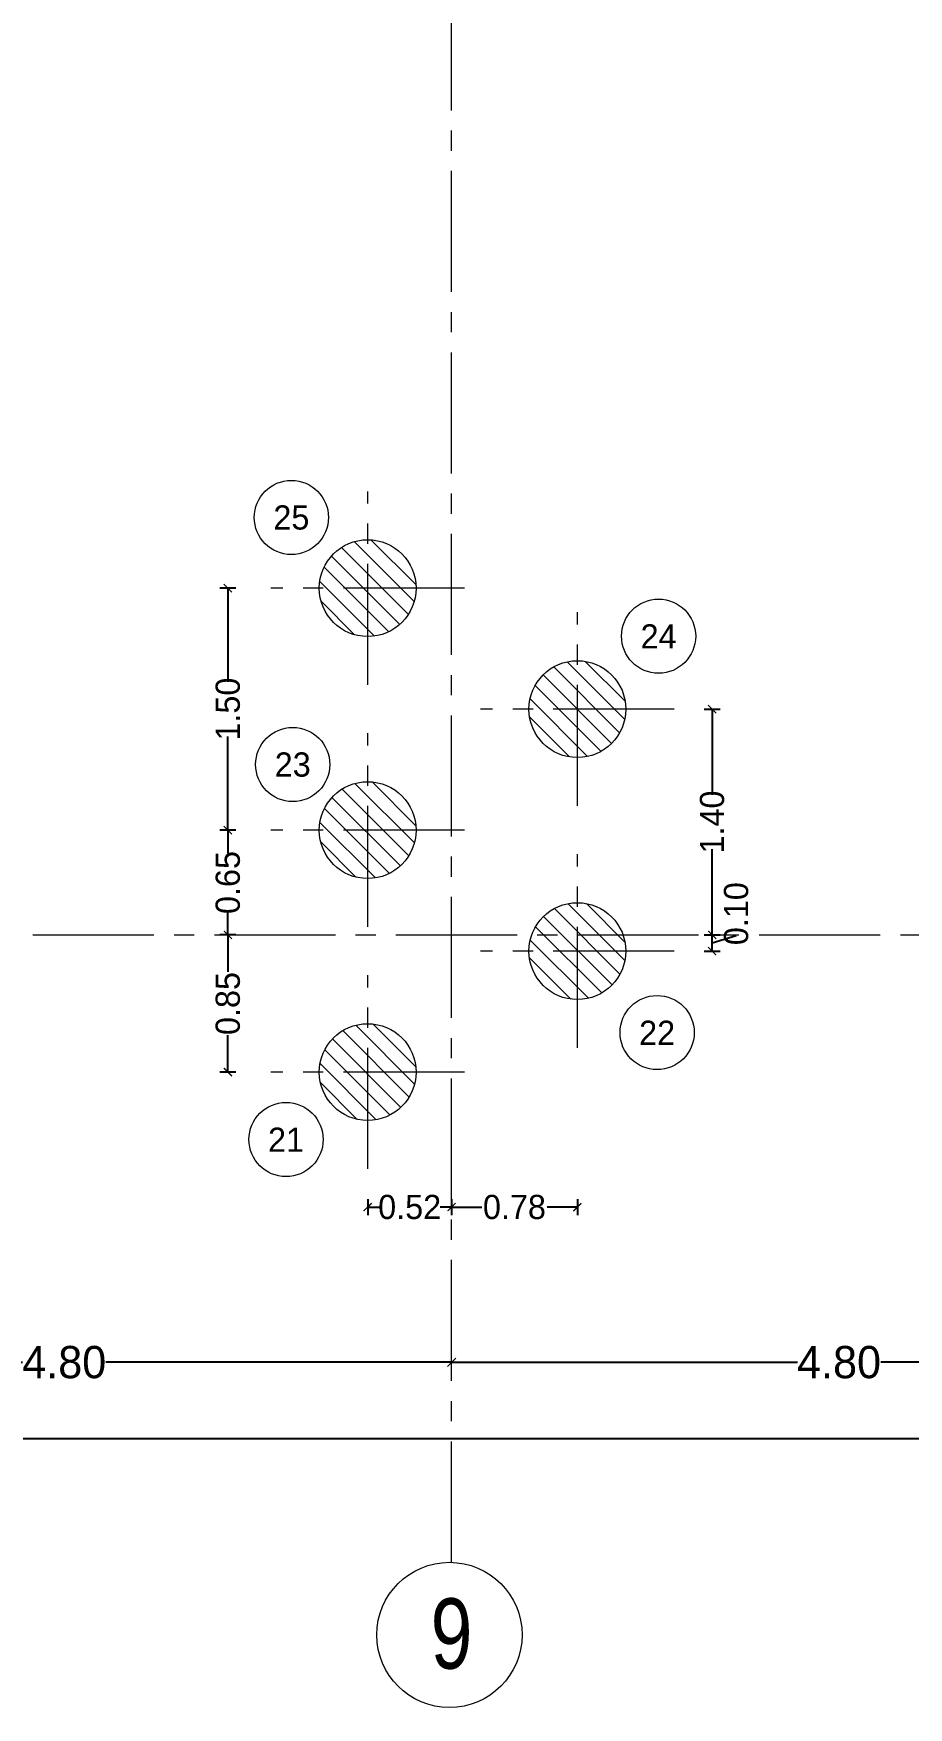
# Model space of a CAD drawing. Extents: x 971 to 1079, y 664 to 731.
# Drawn here: x 999.38 to 1004.8, y 683.04 to 693.42 of the extents above; entities that cross this region are included whole.
import ezdxf
from ezdxf.enums import TextEntityAlignment as Align

# ---------------------------------------------------------------- set-up
doc = ezdxf.new("R2010")
doc.units = 0
doc.header["$MEASUREMENT"] = 0
doc.header["$PDMODE"] = 3
doc.header["$PDSIZE"] = 0.1
for name, pattern in [('CENTER2', [1.125, 0.75, -0.125, 0.125, -0.125]), ('CENTERX2', [4, 2.5, -0.5, 0.5, -0.5]), ('HIDDEN2', [0.1875, 0.125, -0.0625])]:
    doc.linetypes.add(name, pattern=pattern)
doc.layers.get('0').update_dxf_attribs({"linetype": 'CONTINUOUS', "lineweight": 30})
doc.layers.get('Defpoints').update_dxf_attribs({"linetype": 'CONTINUOUS'})
for name, color, linetype, lineweight in [('As Built Piles', 4, 'HIDDEN2', 20), ('axis', 1, 'CENTERX2', 5), ('axis no.', 11, 'CONTINUOUS', 20), ('Dimensions of axis', 11, 'CONTINUOUS', 20), ('PILES_AXES', 4, 'CENTER2', 20), ('PILES_HATCH0', 8, 'CONTINUOUS', 9), ('PILES_NO_', 11, 'CONTINUOUS', 20)]:
    doc.layers.add(name, color=color, linetype=linetype, lineweight=lineweight)
doc.layers.add('DIMENSIONS_OF_PILES_TO_AXI', color=11, linetype='CONTINUOUS')
doc.styles.add('ARABY', font='sosa.shx')
doc.styles.add('SOSA', font='sosa.shx')
doc.styles.add('SOSA2', font='SOSA.shx', dxfattribs={"width": 0.8})
doc.dimstyles.new('axis dim', dxfattribs={"dimtxt": 0.2, "dimasz": 0.05, "dimexe": 0, "dimexo": 0, "dimgap": 0.001, "dimtad": 0, "dimzin": 0, "dimdsep": 46, "dimtxsty": 'SOSA', "dimblk": 'OBLIQUE', "dimcen": 0, "dimse1": 1, "dimse2": 1, "dimclrd": 256, "dimclre": 256, "dimclrt": 256, "dimadec": 0, "dimazin": 0, "dimtfac": 1, "dimtofl": 0, "dimtmove": 1, "dimatfit": 3, "dimldrblk": 'OBLIQUE', "dimfxl": 0, "dimtolj": 1, "dimtzin": 0, "dimarcsym": 0})
doc.dimstyles.new('Shabak dim', dxfattribs={"dimtxt": 0.15, "dimasz": 0.05, "dimexe": 0.05, "dimexo": 0.1, "dimgap": 0, "dimtad": 0, "dimzin": 0, "dimdsep": 46, "dimtxsty": 'SOSA', "dimblk1": 'ARCHTICK', "dimblk2": 'ARCHTICK', "dimsah": 1, "dimcen": 0, "dimclrd": 256, "dimadec": 0, "dimazin": 0, "dimtfac": 1, "dimtofl": 0, "dimtmove": 1, "dimatfit": 3, "dimldrblk": 'OBLIQUE', "dimfxl": 0.05, "dimfxlon": 1, "dimtolj": 1, "dimtzin": 0, "dimlwd": -1, "dimlwe": -1, "dimarcsym": 0})

# ---------------------------------------------------------------- blocks, each defined once
blk = doc.blocks.new('_OBLIQUE')
at = {"color": 0, "linetype": 'ByBlock'}
blk.add_line((-0.5, -0.5), (0.5, 0.5), dxfattribs=at)
blk = doc.blocks.new('*D33')
at = {"layer": 'Defpoints', "color": 0, "transparency": 16777216}
for p in [(1006.768, 685.821), (1001.968, 685.203), (1001.968, 685.178)]:
    blk.add_point(p, dxfattribs=at)
at = {"layer": 'Dimensions of axis', "lineweight": -2, "transparency": 16777216}
for p, q in [((1001.968, 685.178), (1004.11, 685.178)), ((1006.768, 685.178), (1004.626, 685.178))]:
    blk.add_line(p, q, dxfattribs=at)
at = {"layer": 'Dimensions of axis', "lineweight": -2, "transparency": 16777216, "xscale": 0.05, "yscale": 0.05, "zscale": 0.05, "rotation": 180}
blk.add_blockref('_OBLIQUE', (1001.968, 685.178), dxfattribs=at)
at = {"layer": 'Dimensions of axis', "lineweight": -2, "transparency": 16777216, "xscale": 0.05, "yscale": 0.05, "zscale": 0.05}
blk.add_blockref('_OBLIQUE', (1006.768, 685.178), dxfattribs=at)
at = {"layer": 'Dimensions of axis', "transparency": 16777216, "insert": (1004.368, 685.178), "char_height": 0.2, "attachment_point": 5, "style": 'SOSA'}
blk.add_mtext('\\A1;4.80', dxfattribs=at)
blk = doc.blocks.new('*D34')
at = {"layer": 'Defpoints', "color": 0, "transparency": 16777216}
for p in [(997.168, 685.834), (1001.968, 685.203), (997.168, 685.178)]:
    blk.add_point(p, dxfattribs=at)
at = {"layer": 'Dimensions of axis', "lineweight": -2, "transparency": 16777216}
for p, q in [((997.168, 685.178), (999.31, 685.178)), ((1001.968, 685.178), (999.826, 685.178))]:
    blk.add_line(p, q, dxfattribs=at)
at = {"layer": 'Dimensions of axis', "lineweight": -2, "transparency": 16777216, "xscale": 0.05, "yscale": 0.05, "zscale": 0.05, "rotation": 180}
blk.add_blockref('_OBLIQUE', (997.168, 685.178), dxfattribs=at)
at = {"layer": 'Dimensions of axis', "lineweight": -2, "transparency": 16777216, "xscale": 0.05, "yscale": 0.05, "zscale": 0.05}
blk.add_blockref('_OBLIQUE', (1001.968, 685.178), dxfattribs=at)
at = {"layer": 'Dimensions of axis', "transparency": 16777216, "insert": (999.568, 685.178), "char_height": 0.2, "attachment_point": 5, "style": 'SOSA'}
blk.add_mtext('\\A1;4.80', dxfattribs=at)
blk = doc.blocks.new('*D43')
at = {"layer": 'Defpoints', "color": 0, "transparency": 16777216}
for p in [(1037.168, 684.706), (1037.168, 684.259), (980.368, 683.938)]:
    blk.add_point(p, dxfattribs=at)
at = {"layer": 'Dimensions of axis', "lineweight": -2, "transparency": 16777216}
for p, q in [((980.368, 684.706), (1008.43, 684.706)), ((1037.168, 684.706), (1009.106, 684.706))]:
    blk.add_line(p, q, dxfattribs=at)
at = {"layer": 'Dimensions of axis', "lineweight": -2, "transparency": 16777216, "xscale": 0.05, "yscale": 0.05, "zscale": 0.05, "rotation": 180}
blk.add_blockref('_OBLIQUE', (980.368, 684.706), dxfattribs=at)
at = {"layer": 'Dimensions of axis', "lineweight": -2, "transparency": 16777216, "xscale": 0.05, "yscale": 0.05, "zscale": 0.05}
blk.add_blockref('_OBLIQUE', (1037.168, 684.706), dxfattribs=at)
at = {"layer": 'Dimensions of axis', "transparency": 16777216, "insert": (1008.768, 684.706), "char_height": 0.2, "attachment_point": 5, "style": 'SOSA'}
blk.add_mtext('\\A1;56.80', dxfattribs=at)
blk = doc.blocks.new('_ARCHTICK')
at = {"color": 0, "linetype": 'ByBlock', "const_width": 0.15}
blk.add_lwpolyline([(-0.5, -0.5), (0.5, 0.5)], dxfattribs=at)
blk = doc.blocks.new('*D99')
at = {"layer": 'Defpoints', "color": 0, "transparency": 16777216}
for p in [(1000.582, 687.827), (1001.448, 687.827), (1001.448, 686.977)]:
    blk.add_point(p, dxfattribs=at)
at = {"layer": 'DIMENSIONS_OF_PILES_TO_AXI', "color": 0, "transparency": 16777216}
for p, q in [((1000.632, 687.827), (1000.532, 687.827)), ((1000.632, 686.977), (1000.532, 686.977))]:
    blk.add_line(p, q, dxfattribs=at)
at = {"layer": 'DIMENSIONS_OF_PILES_TO_AXI', "transparency": 16777216}
for p, q in [((1000.582, 687.827), (1000.582, 687.598)), ((1000.582, 686.977), (1000.582, 687.205))]:
    blk.add_line(p, q, dxfattribs=at)
at = {"layer": 'DIMENSIONS_OF_PILES_TO_AXI', "transparency": 16777216, "xscale": 0.05, "yscale": 0.05, "zscale": 0.05}
for p, rotation in [((1000.582, 687.827), 90), ((1000.582, 686.977), 270)]:
    blk.add_blockref('_ARCHTICK', p, dxfattribs=dict(at, rotation=rotation))
at = {"layer": 'DIMENSIONS_OF_PILES_TO_AXI', "color": 0, "transparency": 16777216, "insert": (1000.582, 687.402), "char_height": 0.15, "attachment_point": 5, "rotation": 90, "style": 'SOSA'}
blk.add_mtext('\\A1;0.85', dxfattribs=at)
blk = doc.blocks.new('*D100')
at = {"layer": 'Defpoints', "color": 0, "transparency": 16777216}
for p in [(1000.582, 688.477), (1000.996, 688.477), (1000.996, 687.827)]:
    blk.add_point(p, dxfattribs=at)
at = {"layer": 'DIMENSIONS_OF_PILES_TO_AXI', "color": 0, "transparency": 16777216}
for p, q in [((1000.632, 688.477), (1000.532, 688.477)), ((1000.632, 687.827), (1000.532, 687.827))]:
    blk.add_line(p, q, dxfattribs=at)
at = {"layer": 'DIMENSIONS_OF_PILES_TO_AXI', "transparency": 16777216}
for p, q in [((1000.582, 688.477), (1000.582, 688.333)), ((1000.582, 687.827), (1000.582, 687.97))]:
    blk.add_line(p, q, dxfattribs=at)
at = {"layer": 'DIMENSIONS_OF_PILES_TO_AXI', "transparency": 16777216, "xscale": 0.05, "yscale": 0.05, "zscale": 0.05}
for p, rotation in [((1000.582, 688.477), 90), ((1000.582, 687.827), 270)]:
    blk.add_blockref('_ARCHTICK', p, dxfattribs=dict(at, rotation=rotation))
at = {"layer": 'DIMENSIONS_OF_PILES_TO_AXI', "color": 0, "transparency": 16777216, "insert": (1000.582, 688.152), "char_height": 0.15, "attachment_point": 5, "rotation": 90, "style": 'SOSA'}
blk.add_mtext('\\A1;0.65', dxfattribs=at)
blk = doc.blocks.new('*D101')
at = {"layer": 'Defpoints', "color": 0, "transparency": 16777216}
for p in [(1000.582, 689.977), (1000.996, 689.977), (1000.996, 688.477)]:
    blk.add_point(p, dxfattribs=at)
at = {"layer": 'DIMENSIONS_OF_PILES_TO_AXI', "color": 0, "transparency": 16777216}
for p, q in [((1000.632, 689.977), (1000.532, 689.977)), ((1000.632, 688.477), (1000.532, 688.477))]:
    blk.add_line(p, q, dxfattribs=at)
at = {"layer": 'DIMENSIONS_OF_PILES_TO_AXI', "transparency": 16777216}
for p, q in [((1000.582, 689.977), (1000.582, 689.396)), ((1000.582, 688.477), (1000.582, 689.058))]:
    blk.add_line(p, q, dxfattribs=at)
at = {"layer": 'DIMENSIONS_OF_PILES_TO_AXI', "transparency": 16777216, "xscale": 0.05, "yscale": 0.05, "zscale": 0.05}
for p, rotation in [((1000.582, 689.977), 90), ((1000.582, 688.477), 270)]:
    blk.add_blockref('_ARCHTICK', p, dxfattribs=dict(at, rotation=rotation))
at = {"layer": 'DIMENSIONS_OF_PILES_TO_AXI', "color": 0, "transparency": 16777216, "insert": (1000.582, 689.227), "char_height": 0.15, "attachment_point": 5, "rotation": 90, "style": 'SOSA'}
blk.add_mtext('\\A1;1.50', dxfattribs=at)
blk = doc.blocks.new('*D102')
at = {"layer": 'Defpoints', "color": 0, "transparency": 16777216}
for p in [(1002.747, 687.827), (1003.582, 687.827), (1002.747, 687.727)]:
    blk.add_point(p, dxfattribs=at)
at = {"layer": 'DIMENSIONS_OF_PILES_TO_AXI', "color": 0, "transparency": 16777216}
for p, q in [((1003.532, 687.827), (1003.632, 687.827)), ((1003.532, 687.727), (1003.632, 687.727))]:
    blk.add_line(p, q, dxfattribs=at)
at = {"layer": 'DIMENSIONS_OF_PILES_TO_AXI', "transparency": 16777216}
for p, q in [((1003.582, 687.727), (1003.582, 687.827)), ((1003.731, 687.821), (1003.582, 687.777)), ((1003.731, 687.821), (1003.731, 687.821))]:
    blk.add_line(p, q, dxfattribs=at)
at = {"layer": 'DIMENSIONS_OF_PILES_TO_AXI', "transparency": 16777216, "xscale": 0.05, "yscale": 0.05, "zscale": 0.05}
for p, rotation in [((1003.582, 687.827), 90), ((1003.582, 687.727), 270)]:
    blk.add_blockref('_ARCHTICK', p, dxfattribs=dict(at, rotation=rotation))
at = {"layer": 'DIMENSIONS_OF_PILES_TO_AXI', "color": 0, "transparency": 16777216, "insert": (1003.731, 687.959), "char_height": 0.15, "attachment_point": 5, "rotation": 90, "style": 'SOSA'}
blk.add_mtext('\\A1;0.10', dxfattribs=at)
blk = doc.blocks.new('*D103')
at = {"layer": 'Defpoints', "color": 0, "transparency": 16777216}
for p in [(1002.747, 689.227), (1003.582, 689.227), (1002.747, 687.827)]:
    blk.add_point(p, dxfattribs=at)
at = {"layer": 'DIMENSIONS_OF_PILES_TO_AXI', "color": 0, "transparency": 16777216}
for p, q in [((1003.532, 689.227), (1003.632, 689.227)), ((1003.532, 687.827), (1003.632, 687.827))]:
    blk.add_line(p, q, dxfattribs=at)
at = {"layer": 'DIMENSIONS_OF_PILES_TO_AXI', "transparency": 16777216}
for p, q in [((1003.582, 689.227), (1003.582, 688.696)), ((1003.582, 687.827), (1003.582, 688.358))]:
    blk.add_line(p, q, dxfattribs=at)
at = {"layer": 'DIMENSIONS_OF_PILES_TO_AXI', "transparency": 16777216, "xscale": 0.05, "yscale": 0.05, "zscale": 0.05}
for p, rotation in [((1003.582, 689.227), 90), ((1003.582, 687.827), 270)]:
    blk.add_blockref('_ARCHTICK', p, dxfattribs=dict(at, rotation=rotation))
at = {"layer": 'DIMENSIONS_OF_PILES_TO_AXI', "color": 0, "transparency": 16777216, "insert": (1003.582, 688.527), "char_height": 0.15, "attachment_point": 5, "rotation": 90, "style": 'SOSA'}
blk.add_mtext('\\A1;1.40', dxfattribs=at)
blk = doc.blocks.new('*D104')
at = {"layer": 'Defpoints', "color": 0, "transparency": 16777216}
for p in [(1001.448, 686.977), (1001.968, 686.899), (1001.968, 686.14)]:
    blk.add_point(p, dxfattribs=at)
at = {"layer": 'DIMENSIONS_OF_PILES_TO_AXI', "color": 0, "transparency": 16777216}
for p, q in [((1001.448, 686.19), (1001.448, 686.09)), ((1001.968, 686.19), (1001.968, 686.09))]:
    blk.add_line(p, q, dxfattribs=at)
at = {"layer": 'DIMENSIONS_OF_PILES_TO_AXI', "transparency": 16777216}
for p, q in [((1001.448, 686.14), (1001.519, 686.14)), ((1001.968, 686.14), (1001.896, 686.14))]:
    blk.add_line(p, q, dxfattribs=at)
at = {"layer": 'DIMENSIONS_OF_PILES_TO_AXI', "transparency": 16777216, "xscale": 0.05, "yscale": 0.05, "zscale": 0.05, "rotation": 180}
blk.add_blockref('_ARCHTICK', (1001.448, 686.14), dxfattribs=at)
at = {"layer": 'DIMENSIONS_OF_PILES_TO_AXI', "transparency": 16777216, "xscale": 0.05, "yscale": 0.05, "zscale": 0.05}
blk.add_blockref('_ARCHTICK', (1001.968, 686.14), dxfattribs=at)
at = {"layer": 'DIMENSIONS_OF_PILES_TO_AXI', "color": 0, "transparency": 16777216, "insert": (1001.708, 686.14), "char_height": 0.15, "attachment_point": 5, "style": 'SOSA'}
blk.add_mtext('\\A1;0.52', dxfattribs=at)
blk = doc.blocks.new('*D105')
at = {"layer": 'Defpoints', "color": 0, "transparency": 16777216}
for p in [(1002.747, 687.727), (1001.968, 687.331), (1002.747, 686.14)]:
    blk.add_point(p, dxfattribs=at)
at = {"layer": 'DIMENSIONS_OF_PILES_TO_AXI', "color": 0, "transparency": 16777216}
for p, q in [((1001.968, 686.19), (1001.968, 686.09)), ((1002.747, 686.19), (1002.747, 686.09))]:
    blk.add_line(p, q, dxfattribs=at)
at = {"layer": 'DIMENSIONS_OF_PILES_TO_AXI', "transparency": 16777216}
for p, q in [((1001.968, 686.14), (1002.155, 686.14)), ((1002.747, 686.14), (1002.56, 686.14))]:
    blk.add_line(p, q, dxfattribs=at)
at = {"layer": 'DIMENSIONS_OF_PILES_TO_AXI', "transparency": 16777216, "xscale": 0.05, "yscale": 0.05, "zscale": 0.05, "rotation": 180}
blk.add_blockref('_ARCHTICK', (1001.968, 686.14), dxfattribs=at)
at = {"layer": 'DIMENSIONS_OF_PILES_TO_AXI', "transparency": 16777216, "xscale": 0.05, "yscale": 0.05, "zscale": 0.05}
blk.add_blockref('_ARCHTICK', (1002.747, 686.14), dxfattribs=at)
at = {"layer": 'DIMENSIONS_OF_PILES_TO_AXI', "color": 0, "transparency": 16777216, "insert": (1002.357, 686.14), "char_height": 0.15, "attachment_point": 5, "style": 'SOSA'}
blk.add_mtext('\\A1;0.78', dxfattribs=at)

msp = doc.modelspace()

# ---------------------------------------------------------------- hatches: boundary and pattern name
at = {"layer": 'PILES_HATCH0'}
h = msp.add_hatch(dxfattribs=at)
h.set_pattern_fill('ANSI31', color=256, scale=0.65, angle=90, style=0)
edge = h.paths.add_edge_path()
edge.add_arc((1001.4481, 689.9769), 0.3, 0, 360)
h = msp.add_hatch(dxfattribs=at)
h.set_pattern_fill('ANSI31', color=256, scale=0.65, angle=90, style=0)
edge = h.paths.add_edge_path()
edge.add_arc((1002.7471, 689.2269), 0.3, 0, 360)
h = msp.add_hatch(dxfattribs=at)
h.set_pattern_fill('ANSI31', color=256, scale=0.65, angle=90, style=0)
edge = h.paths.add_edge_path()
edge.add_arc((1001.4481, 688.4769), 0.3, 0, 360)
h = msp.add_hatch(dxfattribs=at)
h.set_pattern_fill('ANSI31', color=256, scale=0.65, angle=90, style=0)
edge = h.paths.add_edge_path()
edge.add_arc((1002.7471, 687.7269), 0.3, 0, 360)
h = msp.add_hatch(dxfattribs=at)
h.set_pattern_fill('ANSI31', color=256, scale=0.65, angle=90, style=0)
edge = h.paths.add_edge_path()
edge.add_arc((1001.4481, 686.9769), 0.3, 0, 360)

# ---------------------------------------------------------------- linework, layer by layer
at = {"layer": 'As Built Piles', "linetype": 'Continuous', "ltscale": 0.01}
for centre in [(1001.4481, 689.9769), (1002.7471, 689.2269), (1001.4481, 688.4769), (1002.7471, 687.7269), (1001.4481, 686.9769)]:
    msp.add_circle(centre, 0.3, dxfattribs=at)
at = {"layer": 'axis', "linetype": 'CENTER2'}
for p, q in [((1001.9677, 683.9379), (1001.9677, 714.0829)), ((976.8732, 687.8269), (1040.7428, 687.8269))]:
    msp.add_line(p, q, dxfattribs=at)
at = {"layer": 'axis no.'}
msp.add_circle((1001.9543, 683.4882), 0.45, dxfattribs=at)
at = {"layer": 'PILES_AXES'}
for p, q in [((1001.4481, 689.3769), (1001.4481, 690.5769)), ((1002.0481, 689.9769), (1000.8481, 689.9769)), ((1002.7471, 688.6269), (1002.7471, 689.8269)), ((1003.3471, 689.2269), (1002.1471, 689.2269)), ((1001.4481, 687.8769), (1001.4481, 689.0769)), ((1002.0481, 688.4769), (1000.8481, 688.4769)), ((1002.7471, 687.1269), (1002.7471, 688.3269)), ((1003.3471, 687.7269), (1002.1471, 687.7269)), ((1001.4481, 686.3769), (1001.4481, 687.5769)), ((1002.0481, 686.9769), (1000.8481, 686.9769))]:
    msp.add_line(p, q, dxfattribs=at)
at = {"layer": 'PILES_NO_'}
for centre in [(1000.9752, 690.415), (1003.25, 689.6789), (1000.9835, 688.8836), (1003.241, 687.2219), (1000.9422, 686.5589)]:
    msp.add_circle(centre, 0.2298, dxfattribs=at)

# ---------------------------------------------------------------- texts
at = {"layer": 'axis no.', "insert": (1001.9674, 683.4937), "char_height": 0.4355, "attachment_point": 5, "style": 'SOSA2'}
msp.add_mtext('9', dxfattribs=at)
at = {"layer": 'PILES_NO_', "style": 'ARABY'}
for s, p in [('25', (1000.9752, 690.415)), ('24', (1003.25, 689.6789)), ('23', (1000.9835, 688.8836)), ('22', (1003.241, 687.2219)), ('21', (1000.9422, 686.5589))]:
    msp.add_text(s, height=0.15, dxfattribs=at).set_placement(p, align=Align.MIDDLE)

# ---------------------------------------------------------------- dimensions: what is measured, and where the dimension line sits
at = {"layer": 'Dimensions of axis'}
for base, p1, p2, picture, middle in [((997.1677, 685.1778), (1001.9677, 685.2028), (997.1677, 685.834), '*D34', (999.5677, 685.1778)), ((1001.9677, 685.1778), (1006.7677, 685.8212), (1001.9677, 685.2028), '*D33', (1004.3677, 685.1778)), ((1037.1677, 684.7057), (980.3677, 683.9379), (1037.1677, 684.2593), '*D43', (1008.7677, 684.7057))]:
    dim = msp.add_linear_dim(base=base, p1=p1, p2=p2, dimstyle='axis dim', dxfattribs=at)
    dim.commit()
    dim.dimension.update_dxf_attribs({"geometry": picture, "text_midpoint": middle})
at = {"layer": 'DIMENSIONS_OF_PILES_TO_AXI'}
for base, p1, p2, picture, middle in [((1000.5817, 689.9769), (1000.9962, 688.4769), (1000.9962, 689.9769), '*D101', (1000.5817, 689.2269)), ((1003.5824, 689.2269), (1002.7471, 687.8269), (1002.7471, 689.2269), '*D103', (1003.5824, 688.5269)), ((1000.5817, 688.4769), (1000.9962, 687.8269), (1000.9962, 688.4769), '*D100', (1000.5817, 688.1519)), ((1003.5824, 687.8269), (1002.7471, 687.7269), (1002.7471, 687.8269), '*D102', (1003.7305, 687.8214)), ((1000.5817, 687.8269), (1001.4481, 686.9769), (1001.4481, 687.8269), '*D99', (1000.5817, 687.4019))]:
    dim = msp.add_linear_dim(base=base, p1=p1, p2=p2, angle=90, dimstyle='Shabak dim', dxfattribs=at)
    dim.commit()
    dim.dimension.update_dxf_attribs({"geometry": picture, "text_midpoint": middle})
for base, p1, p2, picture, middle in [((1002.7471, 686.1399), (1001.9677, 687.3309), (1002.7471, 687.7269), '*D105', (1002.3574, 686.1399)), ((1001.9677, 686.1399), (1001.4481, 686.9769), (1001.9677, 686.8988), '*D104', (1001.7079, 686.1399))]:
    dim = msp.add_linear_dim(base=base, p1=p1, p2=p2, dimstyle='Shabak dim', dxfattribs=at)
    dim.commit()
    dim.dimension.update_dxf_attribs({"geometry": picture, "text_midpoint": middle})

doc.saveas('drawing.dxf')
